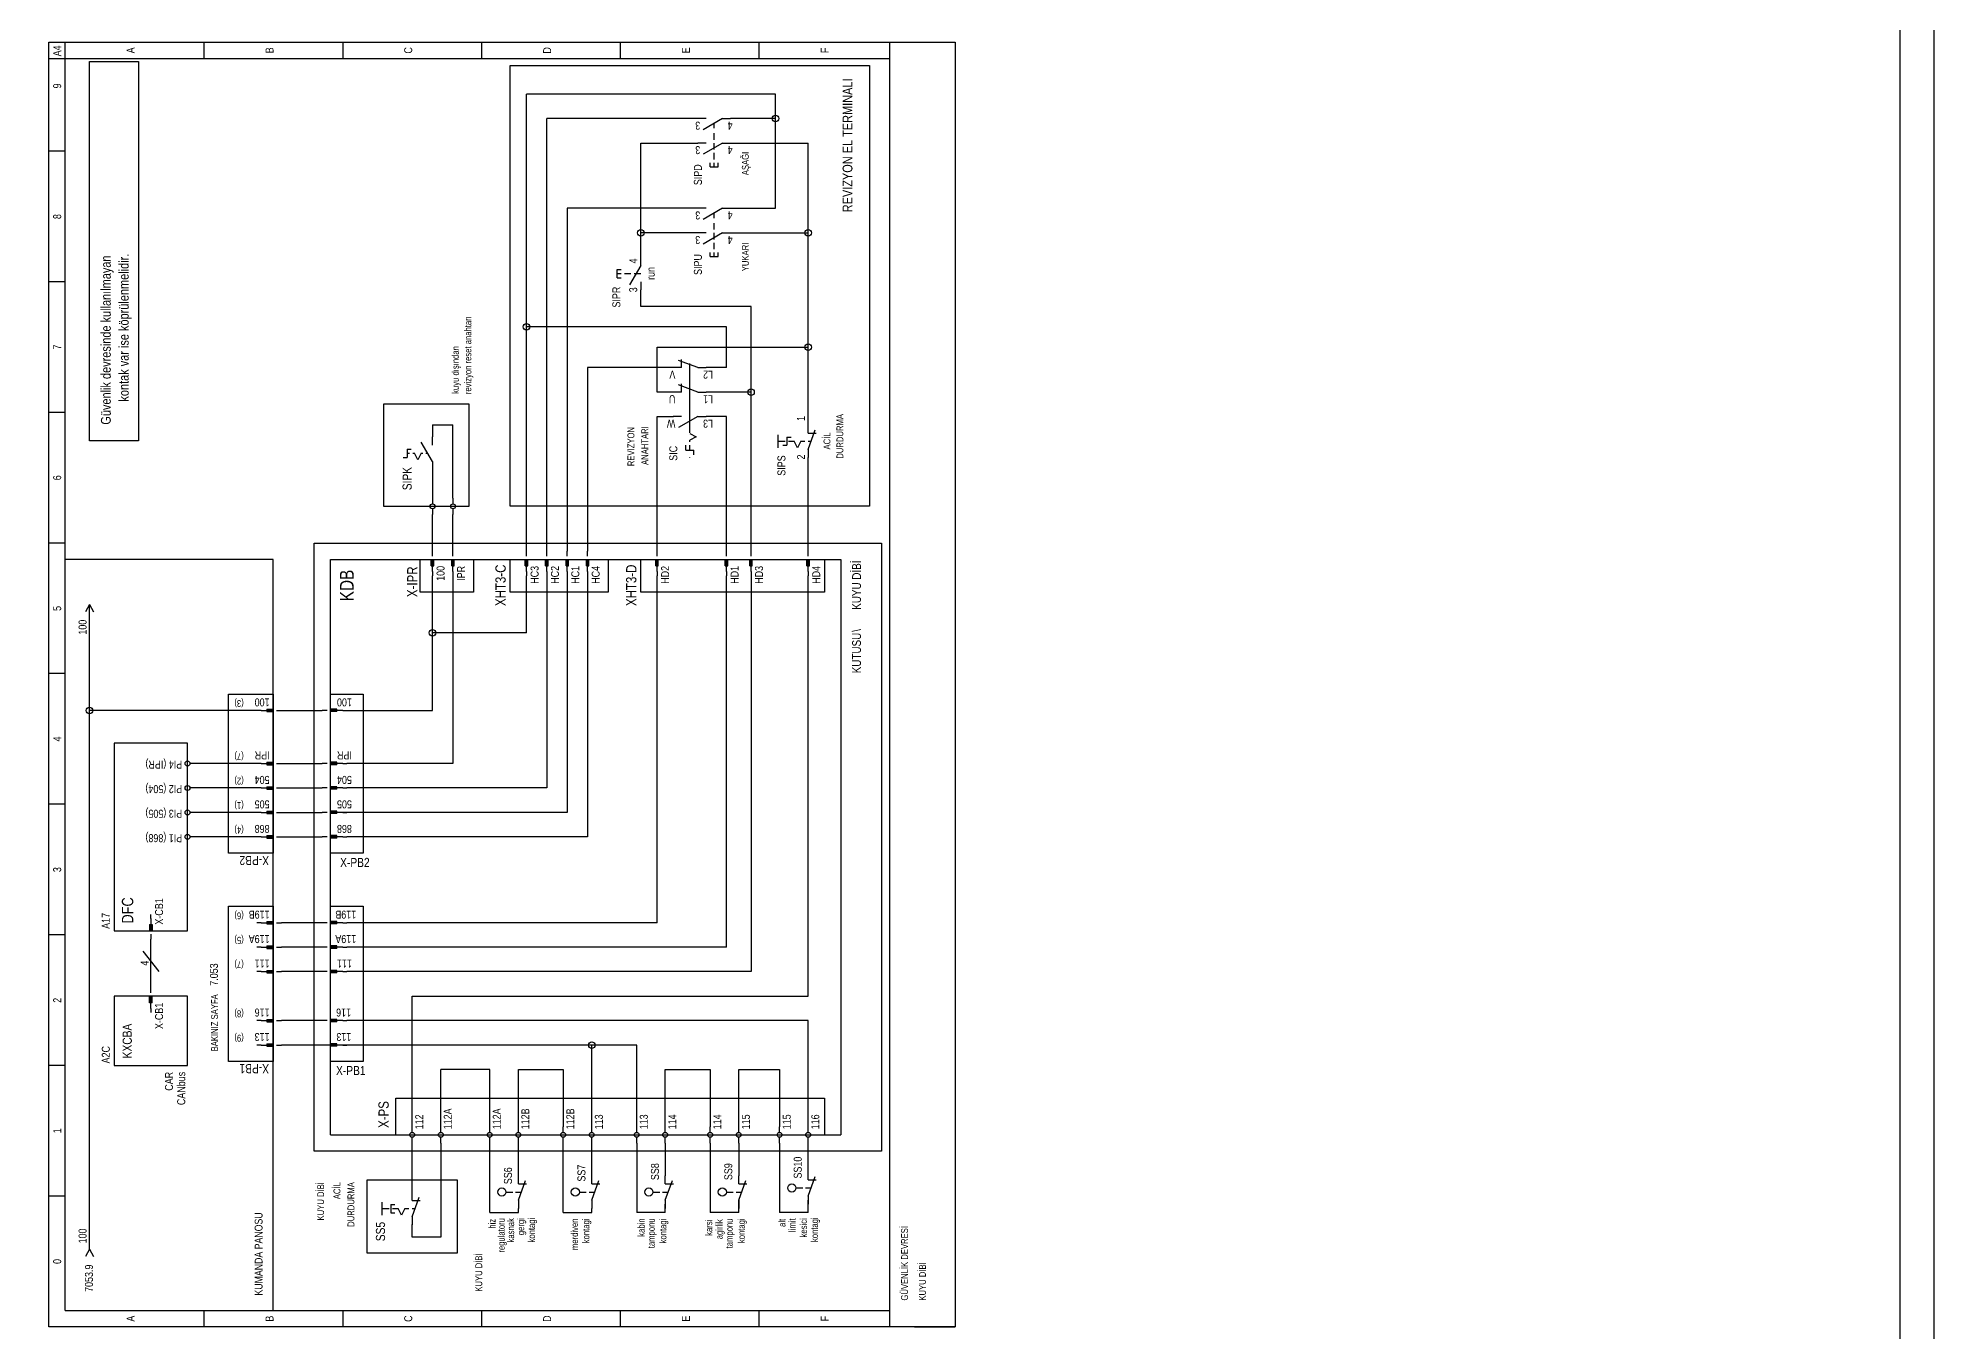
# Model space of a CAD drawing. Header units: centimetres. Extents: x 0 to 13234, y -30 to 2970.
# Drawn here: x 11838 to 13234, y 1019 to 1971 of the extents above; entities that cross this region are included whole.
import ezdxf
from ezdxf.enums import TextEntityAlignment as Align

# ---------------------------------------------------------------- set-up
doc = ezdxf.new("R2010")
doc.units = ezdxf.units.CM
for name, color, linetype in [('SCOTT-CERCEVE', 7, 'CONTINUOUS'), ('SCOTT-ELEKTRIK', 3, 'CONTINUOUS'), ('SCOTT-ELEKTRIK-YAZI', 4, 'CONTINUOUS')]:
    doc.layers.add(name, color=color, linetype=linetype)
doc.styles.get("Standard").update_dxf_attribs({"font": 'arial.ttf', "width": 0.8})

msp = doc.modelspace()

# ---------------------------------------------------------------- linework, layer by layer
at = {"layer": 'SCOTT-CERCEVE'}
for points in [[(0, 0), (13233.7, 0), (13233.7, 2970), (0, 2970)], [(100, 0), (13208.7, 0), (13208.7, 2970), (100, 2970)]]:
    msp.add_lwpolyline(points, close=True, dxfattribs=at)
at = {"layer": 'SCOTT-ELEKTRIK'}
for p, q in [((11846, 1022.3), (11846, 1968.1)), ((11846, 1968.1), (12513.1, 1968.1)), ((11858, 1034.3), (11858, 1968.1)), ((11960.1, 1968.1), (11960.1, 1956.1)), ((12062.3, 1968.1), (12062.3, 1956.1)), ((12164.5, 1968.1), (12164.5, 1956.1)), ((12266.7, 1956.1), (12266.7, 1968.1)), ((12368.9, 1956.1), (12368.9, 1968.1)), ((12465, 1022.3), (12465, 1968.1)), ((12513.1, 1968.1), (12513.1, 1022.3)), ((11846, 1956.1), (12465, 1956.1)), ((11876, 1674.5), (11876, 1953.9)), ((11876, 1953.9), (11912.1, 1953.9)), ((11912.1, 1953.9), (11912.1, 1674.5)), ((12185.5, 1626.4), (12185.5, 1950.9)), ((12185.5, 1950.9), (12450, 1950.9)), ((12450, 1950.9), (12450, 1626.4)), ((12380.9, 1929.9), (12197.6, 1929.9)), ((12197.6, 1758.6), (12197.6, 1929.9)), ((12380.9, 1911.9), (12380.9, 1929.9)), ((12212.6, 1593.3), (12212.6, 1911.9)), ((12323.8, 1911.9), (12212.6, 1911.9)), ((12329.8, 1911.9), (12323.8, 1911.9)), ((12341.8, 1911.9), (12327.6, 1903.7)), ((12335.8, 1904.7), (12335.8, 1908.4)), ((12335.8, 1896.2), (12335.8, 1901.1)), ((12341.8, 1911.9), (12347.8, 1911.9)), ((12380.9, 1911.9), (12347.8, 1911.9)), ((12380.9, 1845.8), (12380.9, 1911.9)), ((11858, 1887.8), (11846, 1887.8)), ((12281.7, 1893.8), (12323.8, 1893.8)), ((12281.7, 1827.7), (12281.7, 1893.8)), ((12329.8, 1893.8), (12323.8, 1893.8)), ((12341.8, 1893.8), (12327.6, 1885.6)), ((12335.8, 1889), (12335.8, 1893.8)), ((12335.8, 1881.8), (12335.8, 1886.6)), ((12341.8, 1893.8), (12347.8, 1893.8)), ((12347.8, 1893.8), (12404.9, 1893.8)), ((12404.9, 1827.7), (12404.9, 1893.8)), ((12332.8, 1876.4), (12332.8, 1879.4)), ((12332.8, 1876.4), (12338.8, 1876.4)), ((12335.8, 1876.4), (12335.8, 1879.4)), ((12338.8, 1876.4), (12338.8, 1879.4)), ((12323.8, 1845.8), (12227.6, 1845.8)), ((12227.6, 1845.8), (12227.6, 1593.3)), ((12329.8, 1845.8), (12323.8, 1845.8)), ((12341.8, 1845.8), (12327.6, 1837.5)), ((12341.8, 1845.8), (12347.8, 1845.8)), ((12347.8, 1845.8), (12380.9, 1845.8)), ((12335.8, 1838.5), (12335.8, 1842.3)), ((12335.8, 1830.1), (12335.8, 1834.9)), ((12323.8, 1827.7), (12281.7, 1827.7)), ((12281.7, 1809.7), (12281.7, 1827.7)), ((12329.8, 1827.7), (12323.8, 1827.7)), ((12341.8, 1827.7), (12327.6, 1819.5)), ((12335.8, 1822.9), (12335.8, 1827.7)), ((12335.8, 1815.7), (12335.8, 1820.5)), ((12341.8, 1827.7), (12347.8, 1827.7)), ((12347.8, 1827.7), (12404.9, 1827.7)), ((12404.9, 1743.6), (12404.9, 1827.7)), ((12264.3, 1800.7), (12267.3, 1800.7)), ((12264.3, 1794.7), (12264.3, 1800.7)), ((12281.7, 1803.7), (12273.5, 1789.5)), ((12281.7, 1803.7), (12281.7, 1809.7)), ((12332.8, 1810.3), (12332.8, 1813.3)), ((12332.8, 1810.3), (12338.8, 1810.3)), ((12335.8, 1810.3), (12335.8, 1813.3)), ((12338.8, 1810.3), (12338.8, 1813.3)), ((11858, 1791.7), (11846, 1791.7)), ((12264.3, 1797.7), (12267.3, 1797.7)), ((12264.3, 1794.7), (12267.3, 1794.7)), ((12269.7, 1797.7), (12274.5, 1797.7)), ((12276.9, 1797.7), (12281.7, 1797.7)), ((12281.7, 1791.7), (12281.7, 1785.7)), ((12281.7, 1773.6), (12281.7, 1785.7)), ((12362.9, 1773.6), (12281.7, 1773.6)), ((12362.9, 1710.5), (12362.9, 1773.6)), ((12344.8, 1758.6), (12197.6, 1758.6)), ((12197.6, 1593.3), (12197.6, 1758.6)), ((12344.8, 1728.6), (12344.8, 1758.6)), ((12293.7, 1710.5), (12293.7, 1743.6)), ((12293.7, 1743.6), (12404.9, 1743.6)), ((12323.8, 1728.6), (12309.4, 1733.8)), ((12311.8, 1728.6), (12311.8, 1734.6)), ((12317.8, 1680.5), (12317.8, 1731.6)), ((12404.9, 1686.4), (12404.9, 1743.6)), ((12242.6, 1728.6), (12242.6, 1593.3)), ((12305.8, 1728.6), (12242.6, 1728.6)), ((12305.8, 1728.6), (12305.5, 1728.6)), ((12311.8, 1728.6), (12305.8, 1728.6)), ((12323.8, 1728.6), (12329.8, 1728.6)), ((12329.6, 1728.6), (12329.8, 1728.6)), ((12344.8, 1728.6), (12329.8, 1728.6)), ((12305.8, 1710.5), (12293.7, 1710.5)), ((12305.8, 1710.5), (12305.5, 1710.5)), ((12311.8, 1710.5), (12305.8, 1710.5)), ((12323.8, 1710.5), (12309.4, 1715.8)), ((12311.8, 1710.5), (12311.8, 1716.5)), ((12323.8, 1710.5), (12329.8, 1710.5)), ((12329.6, 1710.5), (12329.8, 1710.5)), ((12362.9, 1710.5), (12329.8, 1710.5)), ((12362.9, 1593.3), (12362.9, 1710.5)), ((11858, 1695.5), (11846, 1695.5)), ((12092.4, 1701.5), (12092.4, 1626.4)), ((12155.5, 1701.5), (12092.4, 1701.5)), ((12155.5, 1626.4), (12155.5, 1701.5)), ((12293.7, 1692.5), (12305.8, 1692.5)), ((12293.7, 1593.3), (12293.7, 1692.5)), ((12305.8, 1692.5), (12305.5, 1692.5)), ((12311.8, 1692.5), (12305.8, 1692.5)), ((12323.8, 1692.5), (12309.6, 1684.3)), ((12323.8, 1692.5), (12329.8, 1692.5)), ((12329.6, 1692.5), (12329.8, 1692.5)), ((12344.8, 1692.5), (12329.8, 1692.5)), ((12344.8, 1593.3), (12344.8, 1692.5)), ((12128.4, 1686.5), (12143.5, 1686.5)), ((12128.4, 1686.5), (12128.4, 1677.5)), ((12128.4, 1671.5), (12128.4, 1677.5)), ((12143.5, 1632.4), (12143.5, 1686.5)), ((12317.8, 1679.9), (12322.6, 1677.5)), ((12322.6, 1677.5), (12317.8, 1675.1)), ((12317.8, 1673.9), (12317.8, 1675.1)), ((12382.8, 1669.4), (12382.8, 1679)), ((12389.3, 1677.3), (12392.3, 1677.3)), ((12389.3, 1677.3), (12389.3, 1671.3)), ((12404.9, 1680.3), (12404.9, 1686.4)), ((12404.9, 1668.3), (12410.2, 1682.8)), ((12404.9, 1680.3), (12410.9, 1680.3)), ((11912.1, 1674.5), (11876, 1674.5)), ((12106.8, 1662.4), (12109.8, 1662.4)), ((12109.8, 1668.4), (12112.8, 1668.4)), ((12109.8, 1668.4), (12109.8, 1662.4)), ((12109.8, 1665.4), (12111.6, 1665.4)), ((12114, 1665.4), (12115.2, 1665.4)), ((12117.6, 1660.6), (12115.2, 1665.4)), ((12120, 1665.4), (12117.6, 1660.6)), ((12120, 1665.4), (12121.2, 1665.4)), ((12128.4, 1659.4), (12120.2, 1673.7)), ((12123.6, 1665.4), (12125, 1665.4)), ((12314.8, 1667.8), (12314.8, 1671.5)), ((12314.8, 1667.8), (12320.8, 1667.8)), ((12317.8, 1667.8), (12317.8, 1671.5)), ((12317.8, 1662.4), (12317.8, 1662.6)), ((12320.8, 1664.2), (12320.8, 1667.8)), ((12382.8, 1674.3), (12388.1, 1674.3)), ((12386.3, 1671.3), (12389.3, 1671.3)), ((12390.5, 1674.3), (12394.7, 1674.3)), ((12397.1, 1669.5), (12394.7, 1674.3)), ((12399.5, 1674.3), (12397.1, 1669.5)), ((12399.5, 1674.3), (12402.5, 1674.3)), ((12404.9, 1674.3), (12407.1, 1674.3)), ((12404.9, 1668.3), (12404.9, 1662.3)), ((12404.9, 1662.3), (12404.9, 1662.4)), ((12404.9, 1593.3), (12404.9, 1662.3)), ((12128.4, 1659.4), (12128.4, 1653.4)), ((12128.4, 1653.4), (12128.4, 1632.4)), ((12092.4, 1626.4), (12155.5, 1626.4)), ((12128.4, 1632.4), (12128.4, 1628.2)), ((12128.4, 1624.6), (12128.4, 1620.4)), ((12128.4, 1593.3), (12128.4, 1620.4)), ((12143.5, 1632.4), (12143.5, 1628.2)), ((12143.5, 1624.6), (12143.5, 1620.4)), ((12143.5, 1593.3), (12143.5, 1620.4)), ((12450, 1626.4), (12185.5, 1626.4)), ((11858, 1599.3), (11846, 1599.3)), ((12041.3, 1151.5), (12041.3, 1599.3)), ((12041.3, 1599.3), (12459, 1599.3)), ((12128.4, 1589.7), (12128.4, 1593.3)), ((12143.5, 1589.7), (12143.5, 1593.3)), ((12197.6, 1589.7), (12197.6, 1593.3)), ((12212.6, 1589.7), (12212.6, 1593.3)), ((12227.6, 1589.7), (12227.6, 1593.3)), ((12242.6, 1589.7), (12242.6, 1593.3)), ((12293.7, 1589.7), (12293.7, 1593.3)), ((12344.8, 1589.7), (12344.8, 1593.3)), ((12362.9, 1589.7), (12362.9, 1593.3)), ((12404.9, 1589.7), (12404.9, 1593.3)), ((12459, 1599.3), (12459, 1151.5)), ((12011.2, 1587.3), (11858, 1587.3)), ((12011.2, 1034.3), (12011.2, 1587.3)), ((12053.3, 1163.6), (12053.3, 1587.3)), ((12053.3, 1587.3), (12429, 1587.3)), ((12119.4, 1563.3), (12119.4, 1587.3)), ((12119.4, 1587.3), (12158.5, 1587.3)), ((12127.5, 1587.3), (12129.3, 1587.3)), ((12127.5, 1582.5), (12127.5, 1587.3)), ((12127.5, 1582.5), (12129.3, 1582.5)), ((12127.8, 1582.5), (12127.8, 1587.3)), ((12128.1, 1582.5), (12128.1, 1587.3)), ((12128.4, 1578.3), (12128.4, 1587.3)), ((12128.4, 1578.3), (12128.4, 1575.3)), ((12128.7, 1582.5), (12128.7, 1587.3)), ((12129, 1582.5), (12129, 1587.3)), ((12129.3, 1582.5), (12129.3, 1587.3)), ((12142.6, 1587.3), (12144.4, 1587.3)), ((12142.6, 1582.5), (12142.6, 1587.3)), ((12142.6, 1582.5), (12144.4, 1582.5)), ((12142.9, 1582.5), (12142.9, 1587.3)), ((12143.2, 1582.5), (12143.2, 1587.3)), ((12143.5, 1578.3), (12143.5, 1587.3)), ((12143.5, 1578.3), (12143.5, 1575.3)), ((12143.8, 1582.5), (12143.8, 1587.3)), ((12144.1, 1582.5), (12144.1, 1587.3)), ((12144.4, 1582.5), (12144.4, 1587.3)), ((12158.5, 1587.3), (12158.5, 1563.3)), ((12185.5, 1563.3), (12185.5, 1587.3)), ((12185.5, 1587.3), (12257.7, 1587.3)), ((12196.7, 1587.3), (12198.5, 1587.3)), ((12196.7, 1582.5), (12196.7, 1587.3)), ((12196.7, 1582.5), (12198.5, 1582.5)), ((12197, 1582.5), (12197, 1587.3)), ((12197.3, 1582.5), (12197.3, 1587.3)), ((12197.6, 1578.3), (12197.6, 1587.3)), ((12197.6, 1578.3), (12197.6, 1575.3)), ((12197.9, 1582.5), (12197.9, 1587.3)), ((12198.2, 1582.5), (12198.2, 1587.3)), ((12198.5, 1582.5), (12198.5, 1587.3)), ((12211.7, 1587.3), (12213.5, 1587.3)), ((12211.7, 1582.5), (12211.7, 1587.3)), ((12211.7, 1582.5), (12213.5, 1582.5)), ((12212, 1582.5), (12212, 1587.3)), ((12212.3, 1582.5), (12212.3, 1587.3)), ((12212.6, 1578.3), (12212.6, 1587.3)), ((12212.6, 1578.3), (12212.6, 1575.3)), ((12212.9, 1582.5), (12212.9, 1587.3)), ((12213.2, 1582.5), (12213.2, 1587.3)), ((12213.5, 1582.5), (12213.5, 1587.3)), ((12226.7, 1587.3), (12228.5, 1587.3)), ((12226.7, 1582.5), (12226.7, 1587.3)), ((12226.7, 1582.5), (12228.5, 1582.5)), ((12227, 1582.5), (12227, 1587.3)), ((12227.3, 1582.5), (12227.3, 1587.3)), ((12227.6, 1578.3), (12227.6, 1587.3)), ((12227.6, 1578.3), (12227.6, 1575.3)), ((12227.9, 1582.5), (12227.9, 1587.3)), ((12228.2, 1582.5), (12228.2, 1587.3)), ((12228.5, 1582.5), (12228.5, 1587.3)), ((12241.7, 1587.3), (12243.5, 1587.3)), ((12241.7, 1582.5), (12241.7, 1587.3)), ((12241.7, 1582.5), (12243.5, 1582.5)), ((12242, 1582.5), (12242, 1587.3)), ((12242.3, 1582.5), (12242.3, 1587.3)), ((12242.6, 1578.3), (12242.6, 1587.3)), ((12242.6, 1578.3), (12242.6, 1575.3)), ((12242.9, 1582.5), (12242.9, 1587.3)), ((12243.2, 1582.5), (12243.2, 1587.3)), ((12243.5, 1582.5), (12243.5, 1587.3)), ((12257.7, 1587.3), (12257.7, 1563.3)), ((12281.7, 1563.3), (12281.7, 1587.3)), ((12281.7, 1587.3), (12416.9, 1587.3)), ((12292.8, 1587.3), (12294.6, 1587.3)), ((12292.8, 1582.5), (12292.8, 1587.3)), ((12292.8, 1582.5), (12294.6, 1582.5)), ((12293.1, 1582.5), (12293.1, 1587.3)), ((12293.4, 1582.5), (12293.4, 1587.3)), ((12293.7, 1578.3), (12293.7, 1587.3)), ((12293.7, 1578.3), (12293.7, 1575.3)), ((12294, 1582.5), (12294, 1587.3)), ((12294.3, 1582.5), (12294.3, 1587.3)), ((12294.6, 1582.5), (12294.6, 1587.3)), ((12343.9, 1587.3), (12345.7, 1587.3)), ((12343.9, 1582.5), (12343.9, 1587.3)), ((12343.9, 1582.5), (12345.7, 1582.5)), ((12344.2, 1582.5), (12344.2, 1587.3)), ((12344.5, 1582.5), (12344.5, 1587.3)), ((12344.8, 1578.3), (12344.8, 1587.3)), ((12344.8, 1578.3), (12344.8, 1575.3)), ((12345.1, 1582.5), (12345.1, 1587.3)), ((12345.4, 1582.5), (12345.4, 1587.3)), ((12345.7, 1582.5), (12345.7, 1587.3)), ((12361.9, 1587.3), (12363.8, 1587.3)), ((12361.9, 1582.5), (12361.9, 1587.3)), ((12361.9, 1582.5), (12363.8, 1582.5)), ((12362.3, 1582.5), (12362.3, 1587.3)), ((12362.6, 1582.5), (12362.6, 1587.3)), ((12362.9, 1578.3), (12362.9, 1587.3)), ((12362.9, 1578.3), (12362.9, 1575.3)), ((12363.2, 1582.5), (12363.2, 1587.3)), ((12363.5, 1582.5), (12363.5, 1587.3)), ((12363.8, 1582.5), (12363.8, 1587.3)), ((12404, 1587.3), (12405.8, 1587.3)), ((12404, 1582.5), (12404, 1587.3)), ((12404, 1582.5), (12405.8, 1582.5)), ((12404.3, 1582.5), (12404.3, 1587.3)), ((12404.6, 1582.5), (12404.6, 1587.3)), ((12404.9, 1578.3), (12404.9, 1587.3)), ((12404.9, 1578.3), (12404.9, 1575.3)), ((12405.2, 1582.5), (12405.2, 1587.3)), ((12405.5, 1582.5), (12405.5, 1587.3)), ((12405.8, 1582.5), (12405.8, 1587.3)), ((12416.9, 1587.3), (12416.9, 1563.3)), ((12429, 1587.3), (12429, 1163.6)), ((12158.5, 1563.3), (12119.4, 1563.3)), ((12128.4, 1533.2), (12128.4, 1575.3)), ((12143.5, 1575.3), (12143.5, 1437)), ((12257.7, 1563.3), (12185.5, 1563.3)), ((12197.6, 1533.2), (12197.6, 1575.3)), ((12212.6, 1575.3), (12212.6, 1419)), ((12227.6, 1575.3), (12227.6, 1401)), ((12242.6, 1575.3), (12242.6, 1383)), ((12416.9, 1563.3), (12281.7, 1563.3)), ((12293.7, 1319.8), (12293.7, 1575.3)), ((12344.8, 1301.8), (12344.8, 1575.3)), ((12362.9, 1575.3), (12362.9, 1283.8)), ((12404.9, 1265.7), (12404.9, 1575.3)), ((11876, 1554.2), (11873, 1548.8)), ((11876, 1554.2), (11879, 1548.8)), ((11876, 1476.1), (11876, 1554.2)), ((12197.6, 1533.2), (12128.4, 1533.2)), ((12128.4, 1476.1), (12128.4, 1533.2)), ((11858, 1503.2), (11846, 1503.2)), ((11978.2, 1370.9), (11978.2, 1488.1)), ((11978.2, 1488.1), (12011.2, 1488.1)), ((12011.2, 1488.1), (12011.2, 1370.9)), ((12053.3, 1370.9), (12053.3, 1488.1)), ((12053.3, 1488.1), (12077.4, 1488.1)), ((12077.4, 1488.1), (12077.4, 1370.9)), ((11876, 1079.4), (11876, 1476.1)), ((11999.2, 1476.1), (11876, 1476.1)), ((12002.2, 1476.1), (11999.2, 1476.1)), ((12002.2, 1476.1), (12011.2, 1476.1)), ((12006.4, 1477), (12011.2, 1477)), ((12006.4, 1477), (12006.4, 1475.2)), ((12006.4, 1476.7), (12011.2, 1476.7)), ((12006.4, 1476.4), (12011.2, 1476.4)), ((12006.4, 1475.8), (12011.2, 1475.8)), ((12006.4, 1475.5), (12011.2, 1475.5)), ((12006.4, 1475.2), (12011.2, 1475.2)), ((12011.2, 1477), (12011.2, 1475.2)), ((12013.6, 1476.1), (12017.2, 1476.1)), ((12017.2, 1476.1), (12047.3, 1476.1)), ((12050.9, 1476.1), (12047.3, 1476.1)), ((12053.3, 1475.2), (12053.3, 1477)), ((12058.1, 1477), (12053.3, 1477)), ((12058.1, 1476.7), (12053.3, 1476.7)), ((12058.1, 1476.4), (12053.3, 1476.4)), ((12062.3, 1476.1), (12053.3, 1476.1)), ((12058.1, 1475.8), (12053.3, 1475.8)), ((12058.1, 1475.5), (12053.3, 1475.5)), ((12058.1, 1475.2), (12053.3, 1475.2)), ((12058.1, 1475.2), (12058.1, 1477)), ((12062.3, 1476.1), (12065.3, 1476.1)), ((12065.3, 1476.1), (12128.4, 1476.1)), ((11894, 1452.1), (11894, 1313.8)), ((11948.1, 1452.1), (11894, 1452.1)), ((11948.1, 1313.8), (11948.1, 1452.1)), ((12006.4, 1437.9), (12011.2, 1437.9)), ((12006.4, 1437.9), (12006.4, 1436.1)), ((12006.4, 1437.6), (12011.2, 1437.6)), ((12011.2, 1437.9), (12011.2, 1436.1)), ((12053.3, 1436.1), (12053.3, 1437.9)), ((12058.1, 1437.9), (12053.3, 1437.9)), ((12058.1, 1437.6), (12053.3, 1437.6)), ((12058.1, 1436.1), (12058.1, 1437.9)), ((11954.1, 1437), (11949.9, 1437)), ((11999.2, 1437), (11954.1, 1437)), ((12002.2, 1437), (11999.2, 1437)), ((12002.2, 1437), (12011.2, 1437)), ((12006.4, 1437.3), (12011.2, 1437.3)), ((12006.4, 1436.7), (12011.2, 1436.7)), ((12006.4, 1436.4), (12011.2, 1436.4)), ((12006.4, 1436.1), (12011.2, 1436.1)), ((12013.6, 1437), (12017.2, 1437)), ((12017.2, 1437), (12047.3, 1437)), ((12050.9, 1437), (12047.3, 1437)), ((12058.1, 1437.3), (12053.3, 1437.3)), ((12062.3, 1437), (12053.3, 1437)), ((12058.1, 1436.7), (12053.3, 1436.7)), ((12058.1, 1436.4), (12053.3, 1436.4)), ((12058.1, 1436.1), (12053.3, 1436.1)), ((12062.3, 1437), (12065.3, 1437)), ((12143.5, 1437), (12065.3, 1437)), ((11954.1, 1419), (11949.9, 1419)), ((11999.2, 1419), (11954.1, 1419)), ((12002.2, 1419), (11999.2, 1419)), ((12002.2, 1419), (12011.2, 1419)), ((12006.4, 1419.9), (12011.2, 1419.9)), ((12006.4, 1419.9), (12006.4, 1418.1)), ((12006.4, 1419.6), (12011.2, 1419.6)), ((12006.4, 1419.3), (12011.2, 1419.3)), ((12006.4, 1418.7), (12011.2, 1418.7)), ((12006.4, 1418.4), (12011.2, 1418.4)), ((12006.4, 1418.1), (12011.2, 1418.1)), ((12011.2, 1419.9), (12011.2, 1418.1)), ((12013.6, 1419), (12017.2, 1419)), ((12017.2, 1419), (12047.3, 1419)), ((12050.9, 1419), (12047.3, 1419)), ((12053.3, 1418.1), (12053.3, 1419.9)), ((12058.1, 1419.9), (12053.3, 1419.9)), ((12058.1, 1419.6), (12053.3, 1419.6)), ((12058.1, 1419.3), (12053.3, 1419.3)), ((12062.3, 1419), (12053.3, 1419)), ((12058.1, 1418.7), (12053.3, 1418.7)), ((12058.1, 1418.4), (12053.3, 1418.4)), ((12058.1, 1418.1), (12053.3, 1418.1)), ((12058.1, 1418.1), (12058.1, 1419.9)), ((12062.3, 1419), (12065.3, 1419)), ((12212.6, 1419), (12065.3, 1419)), ((11858, 1407), (11846, 1407)), ((11954.1, 1401), (11949.9, 1401)), ((11999.2, 1401), (11954.1, 1401)), ((12002.2, 1401), (11999.2, 1401)), ((12002.2, 1401), (12011.2, 1401)), ((12006.4, 1401.9), (12011.2, 1401.9)), ((12006.4, 1401.9), (12006.4, 1400.1)), ((12006.4, 1401.6), (12011.2, 1401.6)), ((12006.4, 1401.3), (12011.2, 1401.3)), ((12006.4, 1400.7), (12011.2, 1400.7)), ((12006.4, 1400.4), (12011.2, 1400.4)), ((12006.4, 1400.1), (12011.2, 1400.1)), ((12011.2, 1401.9), (12011.2, 1400.1)), ((12013.6, 1401), (12017.2, 1401)), ((12017.2, 1401), (12047.3, 1401)), ((12050.9, 1401), (12047.3, 1401)), ((12053.3, 1400.1), (12053.3, 1401.9)), ((12058.1, 1401.9), (12053.3, 1401.9)), ((12058.1, 1401.6), (12053.3, 1401.6)), ((12058.1, 1401.3), (12053.3, 1401.3)), ((12062.3, 1401), (12053.3, 1401)), ((12058.1, 1400.7), (12053.3, 1400.7)), ((12058.1, 1400.4), (12053.3, 1400.4)), ((12058.1, 1400.1), (12053.3, 1400.1)), ((12058.1, 1400.1), (12058.1, 1401.9)), ((12062.3, 1401), (12065.3, 1401)), ((12065.3, 1401), (12062.3, 1401)), ((12227.6, 1401), (12065.3, 1401)), ((11954.1, 1383), (11949.9, 1383)), ((11999.2, 1383), (11954.1, 1383)), ((12002.2, 1383), (11999.2, 1383)), ((12002.2, 1383), (12011.2, 1383)), ((12006.4, 1383.9), (12011.2, 1383.9)), ((12006.4, 1383.9), (12006.4, 1382)), ((12006.4, 1383.6), (12011.2, 1383.6)), ((12006.4, 1383.3), (12011.2, 1383.3)), ((12006.4, 1382.6), (12011.2, 1382.6)), ((12006.4, 1382.3), (12011.2, 1382.3)), ((12006.4, 1382), (12011.2, 1382)), ((12011.2, 1383.9), (12011.2, 1382)), ((12013.6, 1383), (12017.2, 1383)), ((12017.2, 1383), (12047.3, 1383)), ((12050.9, 1383), (12047.3, 1383)), ((12053.3, 1382), (12053.3, 1383.9)), ((12058.1, 1383.9), (12053.3, 1383.9)), ((12058.1, 1383.6), (12053.3, 1383.6)), ((12058.1, 1383.3), (12053.3, 1383.3)), ((12062.3, 1383), (12053.3, 1383)), ((12058.1, 1382.6), (12053.3, 1382.6)), ((12058.1, 1382.3), (12053.3, 1382.3)), ((12058.1, 1382), (12053.3, 1382)), ((12058.1, 1382), (12058.1, 1383.9)), ((12062.3, 1383), (12065.3, 1383)), ((12242.6, 1383), (12065.3, 1383)), ((12011.2, 1370.9), (11978.2, 1370.9)), ((12077.4, 1370.9), (12053.3, 1370.9)), ((11978.2, 1217.7), (11978.2, 1331.9)), ((11978.2, 1331.9), (12011.2, 1331.9)), ((12011.2, 1331.9), (12011.2, 1217.7)), ((12053.3, 1217.7), (12053.3, 1331.9)), ((12053.3, 1331.9), (12077.4, 1331.9)), ((12077.4, 1331.9), (12077.4, 1217.7)), ((11894, 1313.8), (11948.1, 1313.8)), ((11920.2, 1318.6), (11920.2, 1313.8)), ((11920.2, 1318.6), (11922, 1318.6)), ((11920.2, 1313.8), (11922, 1313.8)), ((11920.5, 1318.6), (11920.5, 1313.8)), ((11920.8, 1318.6), (11920.8, 1313.8)), ((11921.1, 1322.8), (11921.1, 1325.9)), ((11921.1, 1322.8), (11921.1, 1313.8)), ((11921.4, 1318.6), (11921.4, 1313.8)), ((11921.7, 1318.6), (11921.7, 1313.8)), ((11922, 1318.6), (11922, 1313.8)), ((12002.2, 1319.8), (11999.2, 1319.8)), ((12002.2, 1319.8), (12011.2, 1319.8)), ((12006.4, 1320.7), (12011.2, 1320.7)), ((12006.4, 1320.7), (12006.4, 1318.9)), ((12006.4, 1320.4), (12011.2, 1320.4)), ((12006.4, 1320.1), (12011.2, 1320.1)), ((12006.4, 1319.5), (12011.2, 1319.5)), ((12006.4, 1319.2), (12011.2, 1319.2)), ((12006.4, 1318.9), (12011.2, 1318.9)), ((12011.2, 1320.7), (12011.2, 1318.9)), ((12013.6, 1319.8), (12017.2, 1319.8)), ((12047.3, 1319.8), (12017.2, 1319.8)), ((12050.9, 1319.8), (12047.3, 1319.8)), ((12053.3, 1318.9), (12053.3, 1320.7)), ((12058.1, 1320.7), (12053.3, 1320.7)), ((12058.1, 1320.4), (12053.3, 1320.4)), ((12058.1, 1320.1), (12053.3, 1320.1)), ((12062.3, 1319.8), (12053.3, 1319.8)), ((12058.1, 1319.5), (12053.3, 1319.5)), ((12058.1, 1319.2), (12053.3, 1319.2)), ((12058.1, 1318.9), (12053.3, 1318.9)), ((12058.1, 1318.9), (12058.1, 1320.7)), ((12062.3, 1319.8), (12065.3, 1319.8)), ((12293.7, 1319.8), (12065.3, 1319.8)), ((11858, 1310.8), (11846, 1310.8)), ((11915.1, 1298.8), (11927.1, 1283.8)), ((11921.1, 1311.4), (11921.1, 1307.8)), ((11921.1, 1271.8), (11921.1, 1307.8)), ((12002.2, 1301.8), (11999.2, 1301.8)), ((12002.2, 1301.8), (12011.2, 1301.8)), ((12006.4, 1302.7), (12011.2, 1302.7)), ((12006.4, 1302.7), (12006.4, 1300.9)), ((12006.4, 1302.4), (12011.2, 1302.4)), ((12006.4, 1302.1), (12011.2, 1302.1)), ((12006.4, 1301.5), (12011.2, 1301.5)), ((12006.4, 1301.2), (12011.2, 1301.2)), ((12006.4, 1300.9), (12011.2, 1300.9)), ((12011.2, 1302.7), (12011.2, 1300.9)), ((12013.6, 1301.8), (12017.2, 1301.8)), ((12047.3, 1301.8), (12017.2, 1301.8)), ((12050.9, 1301.8), (12047.3, 1301.8)), ((12053.3, 1300.9), (12053.3, 1302.7)), ((12058.1, 1302.7), (12053.3, 1302.7)), ((12058.1, 1302.4), (12053.3, 1302.4)), ((12058.1, 1302.1), (12053.3, 1302.1)), ((12062.3, 1301.8), (12053.3, 1301.8)), ((12058.1, 1301.5), (12053.3, 1301.5)), ((12058.1, 1301.2), (12053.3, 1301.2)), ((12058.1, 1300.9), (12053.3, 1300.9)), ((12058.1, 1300.9), (12058.1, 1302.7)), ((12062.3, 1301.8), (12065.3, 1301.8)), ((12344.8, 1301.8), (12065.3, 1301.8)), ((12006.4, 1284.7), (12011.2, 1284.7)), ((12006.4, 1284.7), (12006.4, 1282.9)), ((12006.4, 1284.4), (12011.2, 1284.4)), ((12006.4, 1284.1), (12011.2, 1284.1)), ((12011.2, 1284.7), (12011.2, 1282.9)), ((12053.3, 1282.9), (12053.3, 1284.7)), ((12058.1, 1284.7), (12053.3, 1284.7)), ((12058.1, 1284.4), (12053.3, 1284.4)), ((12058.1, 1284.1), (12053.3, 1284.1)), ((12058.1, 1282.9), (12058.1, 1284.7)), ((11921.1, 1268.2), (11921.1, 1271.8)), ((12002.2, 1283.8), (11999.2, 1283.8)), ((12002.2, 1283.8), (12011.2, 1283.8)), ((12006.4, 1283.5), (12011.2, 1283.5)), ((12006.4, 1283.2), (12011.2, 1283.2)), ((12006.4, 1282.9), (12011.2, 1282.9)), ((12013.6, 1283.8), (12017.2, 1283.8)), ((12047.3, 1283.8), (12017.2, 1283.8)), ((12050.9, 1283.8), (12047.3, 1283.8)), ((12062.3, 1283.8), (12053.3, 1283.8)), ((12058.1, 1283.5), (12053.3, 1283.5)), ((12058.1, 1283.2), (12053.3, 1283.2)), ((12058.1, 1282.9), (12053.3, 1282.9)), ((12062.3, 1283.8), (12065.3, 1283.8)), ((12362.9, 1283.8), (12065.3, 1283.8)), ((11894, 1265.7), (11894, 1214.7)), ((11948.1, 1265.7), (11894, 1265.7)), ((11922, 1265.7), (11920.2, 1265.7)), ((11920.2, 1260.9), (11920.2, 1265.7)), ((11922, 1260.9), (11920.2, 1260.9)), ((11920.5, 1260.9), (11920.5, 1265.7)), ((11920.8, 1260.9), (11920.8, 1265.7)), ((11921.1, 1256.7), (11921.1, 1265.7)), ((11921.1, 1256.7), (11921.1, 1253.7)), ((11921.4, 1260.9), (11921.4, 1265.7)), ((11921.7, 1260.9), (11921.7, 1265.7)), ((11922, 1260.9), (11922, 1265.7)), ((11948.1, 1214.7), (11948.1, 1265.7)), ((12113.4, 1169.6), (12113.4, 1265.7)), ((12113.4, 1265.7), (12404.9, 1265.7)), ((12002.2, 1247.7), (11999.2, 1247.7)), ((12002.2, 1247.7), (12011.2, 1247.7)), ((12006.4, 1248.6), (12011.2, 1248.6)), ((12006.4, 1248.6), (12006.4, 1246.8)), ((12006.4, 1248.3), (12011.2, 1248.3)), ((12006.4, 1248), (12011.2, 1248)), ((12006.4, 1247.4), (12011.2, 1247.4)), ((12006.4, 1247.1), (12011.2, 1247.1)), ((12006.4, 1246.8), (12011.2, 1246.8)), ((12011.2, 1248.6), (12011.2, 1246.8)), ((12013.6, 1247.7), (12017.2, 1247.7)), ((12047.3, 1247.7), (12017.2, 1247.7)), ((12050.9, 1247.7), (12047.3, 1247.7)), ((12053.3, 1246.8), (12053.3, 1248.6)), ((12058.1, 1248.6), (12053.3, 1248.6)), ((12058.1, 1248.3), (12053.3, 1248.3)), ((12058.1, 1248), (12053.3, 1248)), ((12062.3, 1247.7), (12053.3, 1247.7)), ((12058.1, 1247.4), (12053.3, 1247.4)), ((12058.1, 1247.1), (12053.3, 1247.1)), ((12058.1, 1246.8), (12053.3, 1246.8)), ((12058.1, 1246.8), (12058.1, 1248.6)), ((12062.3, 1247.7), (12065.3, 1247.7)), ((12404.9, 1247.7), (12065.3, 1247.7)), ((12404.9, 1169.6), (12404.9, 1247.7)), ((12002.2, 1229.7), (11999.2, 1229.7)), ((12002.2, 1229.7), (12011.2, 1229.7)), ((12006.4, 1230.6), (12011.2, 1230.6)), ((12006.4, 1230.6), (12006.4, 1228.8)), ((12006.4, 1230.3), (12011.2, 1230.3)), ((12006.4, 1230), (12011.2, 1230)), ((12006.4, 1229.4), (12011.2, 1229.4)), ((12006.4, 1229.1), (12011.2, 1229.1)), ((12006.4, 1228.8), (12011.2, 1228.8)), ((12011.2, 1230.6), (12011.2, 1228.8)), ((12013.6, 1229.7), (12017.2, 1229.7)), ((12047.3, 1229.7), (12017.2, 1229.7)), ((12050.9, 1229.7), (12047.3, 1229.7)), ((12245.6, 1229.7), (12047.3, 1229.7)), ((12053.3, 1228.8), (12053.3, 1230.6)), ((12058.1, 1230.6), (12053.3, 1230.6)), ((12058.1, 1230.3), (12053.3, 1230.3)), ((12058.1, 1230), (12053.3, 1230)), ((12062.3, 1229.7), (12053.3, 1229.7)), ((12058.1, 1229.4), (12053.3, 1229.4)), ((12058.1, 1229.1), (12053.3, 1229.1)), ((12058.1, 1228.8), (12053.3, 1228.8)), ((12058.1, 1228.8), (12058.1, 1230.6)), ((12062.3, 1229.7), (12065.3, 1229.7)), ((12245.6, 1169.6), (12245.6, 1229.7)), ((12278.7, 1229.7), (12245.6, 1229.7)), ((12278.7, 1169.6), (12278.7, 1229.7)), ((11858, 1214.7), (11846, 1214.7)), ((11894, 1214.7), (11948.1, 1214.7)), ((12011.2, 1217.7), (11978.2, 1217.7)), ((12077.4, 1217.7), (12053.3, 1217.7)), ((12134.5, 1169.6), (12134.5, 1211.7)), ((12170.5, 1211.7), (12134.5, 1211.7)), ((12170.5, 1169.6), (12170.5, 1211.7)), ((12191.6, 1211.7), (12224.6, 1211.7)), ((12191.6, 1169.6), (12191.6, 1211.7)), ((12224.6, 1211.7), (12224.6, 1169.6)), ((12299.7, 1169.6), (12299.7, 1211.7)), ((12299.7, 1211.7), (12332.8, 1211.7)), ((12332.8, 1211.7), (12332.8, 1169.6)), ((12353.8, 1169.6), (12353.8, 1211.7)), ((12353.8, 1211.7), (12383.9, 1211.7)), ((12383.9, 1211.7), (12383.9, 1169.6)), ((12101.4, 1163.6), (12101.4, 1190.6)), ((12101.4, 1190.6), (12416.9, 1190.6)), ((12416.9, 1190.6), (12416.9, 1163.6)), ((12053.3, 1163.6), (12429, 1163.6)), ((12113.4, 1165.4), (12113.4, 1169.6)), ((12113.4, 1157.6), (12113.4, 1161.8)), ((12134.5, 1165.4), (12134.5, 1169.6)), ((12134.5, 1157.6), (12134.5, 1161.8)), ((12170.5, 1165.4), (12170.5, 1169.6)), ((12170.5, 1157.6), (12170.5, 1161.8)), ((12191.6, 1165.4), (12191.6, 1169.6)), ((12191.6, 1157.6), (12191.6, 1161.8)), ((12224.6, 1165.4), (12224.6, 1169.6)), ((12224.6, 1157.6), (12224.6, 1161.8)), ((12245.6, 1165.4), (12245.6, 1169.6)), ((12245.6, 1157.6), (12245.6, 1161.8)), ((12278.7, 1165.4), (12278.7, 1169.6)), ((12278.7, 1157.6), (12278.7, 1161.8)), ((12299.7, 1165.4), (12299.7, 1169.6)), ((12299.7, 1157.6), (12299.7, 1161.8)), ((12332.8, 1165.4), (12332.8, 1169.6)), ((12332.8, 1157.6), (12332.8, 1161.8)), ((12353.8, 1165.4), (12353.8, 1169.6)), ((12353.8, 1157.6), (12353.8, 1161.8)), ((12383.9, 1165.4), (12383.9, 1169.6)), ((12383.9, 1157.6), (12383.9, 1161.8)), ((12404.9, 1165.4), (12404.9, 1169.6)), ((12404.9, 1157.6), (12404.9, 1161.8)), ((12459, 1151.5), (12041.3, 1151.5)), ((12113.4, 1121.4), (12113.4, 1157.6)), ((12134.5, 1157.6), (12134.5, 1088.4)), ((12170.5, 1106.5), (12170.5, 1157.6)), ((12191.6, 1133.5), (12191.6, 1157.6)), ((12224.6, 1106.5), (12224.6, 1157.6)), ((12245.6, 1133.5), (12245.6, 1157.6)), ((12278.7, 1157.6), (12278.7, 1106.5)), ((12299.7, 1157.6), (12299.7, 1133.5)), ((12332.8, 1157.6), (12332.8, 1106.5)), ((12353.8, 1157.6), (12353.8, 1133.5)), ((12383.9, 1157.6), (12383.9, 1106.5)), ((12404.9, 1136.5), (12404.9, 1157.6)), ((12080.4, 1076.4), (12080.4, 1130.5)), ((12080.4, 1130.5), (12146.5, 1130.5)), ((12146.5, 1130.5), (12146.5, 1076.4)), ((12191.6, 1127.5), (12191.6, 1133.5)), ((12245.6, 1127.5), (12245.6, 1133.5)), ((12299.7, 1127.5), (12299.7, 1133.5)), ((12353.8, 1127.5), (12353.8, 1133.5)), ((12404.9, 1130.5), (12404.9, 1136.5)), ((12404.9, 1118.5), (12410.2, 1132.9)), ((12404.9, 1130.5), (12410.9, 1130.5)), ((11858, 1118.5), (11846, 1118.5)), ((12113.4, 1115.4), (12113.4, 1121.4)), ((12113.4, 1103.3), (12118.7, 1117.8)), ((12182.5, 1121.5), (12187.5, 1121.5)), ((12189.6, 1121.5), (12193.7, 1121.5)), ((12191.6, 1115.5), (12196.8, 1129.9)), ((12191.6, 1127.5), (12197.6, 1127.5)), ((12236.6, 1121.5), (12241.6, 1121.5)), ((12243.7, 1121.5), (12247.8, 1121.5)), ((12245.6, 1115.5), (12250.9, 1129.9)), ((12245.6, 1127.5), (12251.7, 1127.5)), ((12290.7, 1121.5), (12295.7, 1121.5)), ((12297.8, 1121.5), (12301.9, 1121.5)), ((12299.7, 1115.5), (12305, 1129.9)), ((12299.7, 1127.5), (12305.8, 1127.5)), ((12344.8, 1121.5), (12349.8, 1121.5)), ((12351.9, 1121.5), (12356, 1121.5)), ((12353.8, 1115.5), (12359.1, 1129.9)), ((12353.8, 1127.5), (12359.8, 1127.5)), ((12395.9, 1124.5), (12400.9, 1124.5)), ((12403, 1124.5), (12407.1, 1124.5)), ((12404.9, 1118.5), (12404.9, 1112.5)), ((12091.3, 1104.4), (12091.3, 1114.1)), ((12091.3, 1109.4), (12096.6, 1109.4)), ((12097.8, 1112.4), (12100.8, 1112.4)), ((12097.8, 1112.4), (12097.8, 1106.3)), ((12097.8, 1106.3), (12100.8, 1106.3)), ((12099, 1109.4), (12103.2, 1109.4)), ((12105.6, 1104.5), (12103.2, 1109.4)), ((12108, 1109.4), (12105.6, 1104.5)), ((12108, 1109.4), (12111, 1109.4)), ((12113.4, 1115.4), (12119.4, 1115.4)), ((12113.4, 1109.4), (12115.6, 1109.4)), ((12113.4, 1103.3), (12113.4, 1097.3)), ((12170.5, 1106.5), (12191.6, 1106.5)), ((12191.6, 1115.5), (12191.6, 1109.5)), ((12191.6, 1106.5), (12191.6, 1109.5)), ((12224.6, 1106.5), (12245.6, 1106.5)), ((12245.6, 1115.5), (12245.6, 1109.5)), ((12245.6, 1106.5), (12245.6, 1109.5)), ((12299.7, 1106.5), (12278.7, 1106.5)), ((12299.7, 1115.5), (12299.7, 1109.5)), ((12299.7, 1106.5), (12299.7, 1112.5)), ((12353.8, 1106.5), (12332.8, 1106.5)), ((12353.8, 1115.5), (12353.8, 1109.5)), ((12353.8, 1106.5), (12353.8, 1115.5)), ((12404.9, 1106.5), (12383.9, 1106.5)), ((12404.9, 1106.5), (12404.9, 1115.5)), ((12113.4, 1097.3), (12113.4, 1097.5)), ((12113.4, 1088.4), (12113.4, 1097.3)), ((11876, 1079.4), (11873, 1074)), ((11876, 1079.4), (11879, 1074)), ((12146.5, 1076.4), (12080.4, 1076.4)), ((12134.5, 1088.4), (12113.4, 1088.4)), ((11858, 1034.3), (12465, 1034.3)), ((11960.1, 1034.3), (11960.1, 1022.3)), ((12062.3, 1034.3), (12062.3, 1022.3)), ((12164.5, 1034.3), (12164.5, 1022.3)), ((12266.7, 1022.3), (12266.7, 1034.3)), ((12368.9, 1022.3), (12368.9, 1034.3)), ((12465, 1022.3), (12465, 1034.3)), ((12513.1, 1022.3), (11846, 1022.3)), ((12483.1, 1022.3), (12513.1, 1022.3))]:
    msp.add_line(p, q, dxfattribs=at)
for centre, radius in [((12380.9, 1911.9), 2.4), ((12281.7, 1827.7), 2.4), ((12404.9, 1827.7), 2.4), ((12197.6, 1758.6), 2.4), ((12404.9, 1743.6), 2.4), ((12362.9, 1710.5), 2.4), ((12128.4, 1626.4), 1.8), ((12143.5, 1626.4), 1.8), ((12128.4, 1533.2), 2.4), ((11876, 1476.1), 2.4), ((11948.1, 1437), 1.8), ((11948.1, 1419), 1.8), ((11948.1, 1401), 1.8), ((11948.1, 1383), 1.8), ((12245.6, 1229.7), 2.4), ((12113.4, 1163.6), 1.8), ((12134.5, 1163.6), 1.8), ((12170.5, 1163.6), 1.8), ((12191.6, 1163.6), 1.8), ((12224.6, 1163.6), 1.8), ((12245.6, 1163.6), 1.8), ((12278.7, 1163.6), 1.8), ((12299.7, 1163.6), 1.8), ((12332.8, 1163.6), 1.8), ((12353.8, 1163.6), 1.8), ((12383.9, 1163.6), 1.8), ((12404.9, 1163.6), 1.8), ((12179.5, 1121.5), 3.01), ((12233.6, 1121.5), 3.01), ((12287.7, 1121.5), 3.01), ((12341.8, 1121.5), 3.01), ((12392.9, 1124.5), 3.01)]:
    msp.add_circle(centre, radius, dxfattribs=at)

# ---------------------------------------------------------------- texts
at = {"layer": 'SCOTT-ELEKTRIK-YAZI', "width": 0.8}
for s, height, rotation, p in [('A4', 5.89, 90, (11855.1, 1957.7)), ('3', 5.89, 180, (12325.5, 1909.6)), ('3', 5.89, 180, (12325.5, 1891.6)), ('3', 5.89, 180, (12325.5, 1843.5)), ('3', 5.89, 180, (12325.5, 1825.4)), ('Güvenlik devresinde kullanılmayan', 7.213, 90, (11891.6, 1686.5)), ('kontak var ise köprülenmelidir.', 7.213, 90, (11904.8, 1703.5)), ('run', 5.89, 90, (12292, 1793.1)), ('3', 5.89, 90, (12279.1, 1784)), ('revizyon reset anahtarı', 5.049, 90, (12157, 1709)), ('kuyu dışından', 5.049, 90, (12147.8, 1709.2)), ('V', 5.89, 180, (12307.2, 1726.3)), ('U', 5.89, 180, (12307.2, 1708.2)), ('W', 5.89, 180, (12307.2, 1690.2)), ('1', 5.89, 90, (12402.6, 1689.2)), ('100', 5.89, 180, (12008.5, 1485)), ('PI4 (IPR)', 5.89, 180, (11944.2, 1439.1)), ('IPR', 5.89, 180, (12008.5, 1445.9)), ('504', 5.89, 180, (12008.5, 1427.9)), ('PI2 (504)', 5.89, 180, (11944.2, 1421.1)), ('505', 5.89, 180, (12008.5, 1409.9)), ('PI3 (505)', 5.89, 180, (11944.2, 1403)), ('PI1 (868)', 5.89, 180, (11944.2, 1385)), ('868', 5.89, 180, (12008.5, 1391.8)), ('X-PB2', 6.73, 180, (12008.1, 1369)), ('A17', 5.89, 90, (11890.9, 1315.3)), ('DFC', 8.41, 90, (11908.2, 1319.2)), ('X-CB1', 5.89, 90, (11930.1, 1318.4)), ('119B', 5.89, 180, (12008.5, 1328.7)), ('119A', 5.89, 180, (12008.5, 1310.7)), ('4', 5.89, 90, (11919.4, 1288.2)), ('7.053', 5.89, 90, (11970.5, 1273.4)), ('111', 5.89, 180, (12008.5, 1292.7)), ('116', 5.89, 180, (12008.5, 1256.6)), ('A2C', 5.89, 90, (11890.9, 1216.2)), ('113', 5.89, 180, (12008.5, 1238.6)), ('X-PB1', 6.73, 180, (12008.1, 1215.7)), ('X-PS', 7.57, 90, (12096.2, 1168.7)), ('112', 5.89, 90, (12121.6, 1167.7)), ('112A', 5.89, 90, (12142.6, 1167.7)), ('112A', 5.89, 90, (12178.7, 1167.7)), ('112B', 5.89, 90, (12199.7, 1167.7)), ('112B', 5.89, 90, (12232.8, 1167.7)), ('113', 5.89, 90, (12253.8, 1167.7)), ('113', 5.89, 90, (12286.9, 1167.7)), ('114', 5.89, 90, (12307.9, 1167.7)), ('114', 5.89, 90, (12341, 1167.7)), ('115', 5.89, 90, (12362, 1167.7)), ('115', 5.89, 90, (12392.1, 1167.7)), ('116', 5.89, 90, (12413.1, 1167.7)), ('SS7', 5.89, 90, (12241, 1129.2)), ('KUMANDA PANOSU', 5.77, 90, (12003.3, 1045.3)), ('100', 5.89, 90, (11873.8, 1083.7)), ('GÜVENLİK DEVRESİ', 5.049, 90, (12478.4, 1041.6)), ('KUYU DİBİ', 5.05, 90, (12491.6, 1041.6))]:
    msp.add_text(s, height=height, rotation=rotation, dxfattribs=at).set_placement(p)
for s, height, p in [('A', 5.89, (11909.2, 1962.1)), ('B', 5.89, (12011.4, 1962.1)), ('C', 5.89, (12113.5, 1962.1)), ('D', 5.89, (12215.7, 1962.1)), ('E', 5.89, (12317.9, 1962.1)), ('F', 5.89, (12420.1, 1962.1)), ('9', 5.89, (11855.1, 1935.9)), ('AŞAĞI', 5.05, (12361.2, 1878.8)), ('8', 5.89, (11855.1, 1839.7)), ('YUKARI', 5.05, (12361.2, 1810)), ('7', 5.89, (11855.1, 1743.6)), ('DURDURMA', 5.05, (12430.8, 1677.9)), ('ACİL', 5.05, (12421.3, 1674.5)), ('SIPS', 5.89, (12388.2, 1656.4)), ('6', 5.89, (11855.1, 1647.4)), ('SIPK', 6.73, (12113.1, 1646.8)), ('5', 5.89, (11855.1, 1551.2)), ('4', 5.89, (11855.1, 1455.1)), ('3', 5.89, (11855.1, 1358.9)), ('2', 5.89, (11855.1, 1262.7)), ('KXCBA', 6.73, (11907.1, 1232.7)), ('1', 5.89, (11855.1, 1166.6)), ('SS10', 5.89, (12400.2, 1139.5)), ('SS6', 5.89, (12186.9, 1133.5)), ('SS8', 5.89, (12295.1, 1136.5)), ('SS9', 5.89, (12349.1, 1136.5)), ('SS5', 6.73, (12093.5, 1092.4)), ('0', 5.89, (11855.1, 1070.4)), ('A', 5.89, (11909.2, 1028.3)), ('B', 5.89, (12011.4, 1028.3)), ('C', 5.89, (12113.5, 1028.3)), ('D', 5.89, (12215.7, 1028.3)), ('E', 5.89, (12317.9, 1028.3)), ('F', 5.89, (12420.1, 1028.3))]:
    msp.add_text(s, height=height, rotation=90, dxfattribs=at).set_placement(p, align=Align.CENTER)
for s, height, rotation, p in [('REVIZYON EL TERMINALI', 7.213, 90, (12437.5, 1941.4)), ('4', 5.89, 180, (12345.7, 1909.6)), ('4', 5.89, 180, (12345.7, 1891.6)), ('SIPD', 5.89, 90, (12326.7, 1878.2)), ('4', 5.89, 180, (12345.7, 1843.5)), ('4', 5.89, 180, (12345.7, 1825.4)), ('4', 5.89, 90, (12279.1, 1808.9)), ('SIPU', 5.89, 90, (12326.7, 1812.1)), ('SIPR', 5.89, 90, (12266.7, 1788.1)), ('L2', 5.89, 180, (12327.6, 1726.3)), ('L1', 5.89, 180, (12327.6, 1708.2)), ('L3', 5.89, 180, (12327.6, 1690.2)), ('REVIZYON', 5.05, 90, (12277, 1684.8)), ('ANAHTARI', 5.05, 90, (12287.2, 1685.4)), ('SIC', 5.89, 90, (12308.6, 1670.9)), ('2', 5.89, 90, (12402.6, 1664.5)), ('KDB', 10.1, 90, (12070.4, 1579.7)), ('X-IPR', 7.57, 90, (12117.3, 1582.1)), ('100', 5.89, 90, (12137.3, 1582.5)), ('IPR', 5.89, 90, (12152.4, 1582.5)), ('XHT3-C', 7.57, 90, (12182.3, 1583.5)), ('HC3', 5.89, 90, (12206.5, 1582.5)), ('HC2', 5.89, 90, (12221.5, 1582.5)), ('HC1', 5.89, 90, (12236.5, 1582.5)), ('HC4', 5.89, 90, (12251.5, 1582.5)), ('XHT3-D', 7.57, 90, (12278.5, 1583.5)), ('HD2', 5.89, 90, (12302.6, 1582.5)), ('HD1', 5.89, 90, (12353.7, 1582.5)), ('HD3', 5.89, 90, (12371.7, 1582.5)), ('HD4', 5.89, 90, (12413.8, 1582.5)), ('KUYU DİBİ', 6.49, 90, (12443.8, 1586.5)), ('100', 5.89, 90, (11873.8, 1542.9)), ('\\', 6.49, 90, (12443.8, 1536)), ('KUTUSU', 6.49, 90, (12443.8, 1533.3)), ('(3)', 5.05, 180, (11982.6, 1483.7)), ('100', 5.89, 180, (12058.1, 1485)), ('(7)', 5.05, 180, (11982.6, 1444.6)), ('IPR', 5.89, 180, (12058.1, 1445.9)), ('(2)', 5.05, 180, (11982.6, 1426.6)), ('504', 5.89, 180, (12058.1, 1427.9)), ('(1)', 5.05, 180, (11982.6, 1408.6)), ('505', 5.89, 180, (12058.1, 1409.9)), ('(4)', 5.05, 180, (11982.6, 1390.5)), ('868', 5.89, 180, (12058.1, 1391.8)), ('(6)', 5.05, 180, (11982.6, 1327.4)), ('119B', 5.89, 180, (12056.9, 1328.7)), ('(5)', 5.05, 180, (11982.6, 1309.4)), ('119A', 5.89, 180, (12056.9, 1310.7)), ('(7)', 5.05, 180, (11982.6, 1291.4)), ('111', 5.89, 180, (12058.1, 1292.7)), ('X-CB1', 5.89, 90, (11930.1, 1260.9)), ('BAKINIZ SAYFA', 5.049, 90, (11970.5, 1267.1)), ('(8)', 5.05, 180, (11982.6, 1255.3)), ('116', 5.89, 180, (12057.5, 1256.6)), ('(9)', 5.05, 180, (11982.6, 1237.3)), ('113', 5.89, 180, (12057.7, 1238.6)), ('CAR', 5.89, 90, (11937.4, 1210)), ('CANbus', 5.89, 90, (11946.4, 1210)), ('KUYU DİBİ', 5.05, 90, (12048.6, 1128.8)), ('ACİL', 5.05, 90, (12060.6, 1128.8)), ('DURDURMA', 5.05, 90, (12070.9, 1128.8)), ('hiz', 5.05, 90, (12174.8, 1101.8)), ('regulatoru', 5.05, 90, (12181.6, 1102.3)), ('kasnak', 5.05, 90, (12188.5, 1102.3)), ('gergi', 5.05, 90, (12195.9, 1102.3)), ('kontagi', 5.05, 90, (12203.9, 1102.6)), ('merdiven', 5.05, 90, (12235.5, 1102)), ('kontagi', 5.05, 90, (12243.9, 1102)), ('kabin', 5.05, 90, (12284.6, 1102.1)), ('tamponu', 5.05, 90, (12292, 1102.1)), ('kontagi', 5.05, 90, (12300.6, 1101.9)), ('karsi', 5.05, 90, (12334.3, 1101.2)), ('agirlik', 5.05, 90, (12342, 1101.5)), ('tamponu', 5.05, 90, (12349.4, 1102)), ('kontagi', 5.05, 90, (12358.3, 1102.1)), ('alt', 5.05, 90, (12388.2, 1101.8)), ('limit', 5.05, 90, (12395.7, 1102.1)), ('kesici', 5.05, 90, (12404, 1102.2)), ('kontagi', 5.05, 90, (12412.1, 1102.9)), ('KUYU DİBİ', 5.05, 90, (12165, 1076.4)), ('7053.9', 5.89, 90, (11878.5, 1068.1))]:
    msp.add_text(s, height=height, rotation=rotation, dxfattribs=at).set_placement(p, align=Align.RIGHT)
for s, p in [('X-PB2', (12071.3, 1360.8)), ('X-PB1', (12068.3, 1207.6))]:
    msp.add_text(s, height=6.73, dxfattribs=at).set_placement(p, align=Align.CENTER)

doc.saveas('drawing.dxf')
